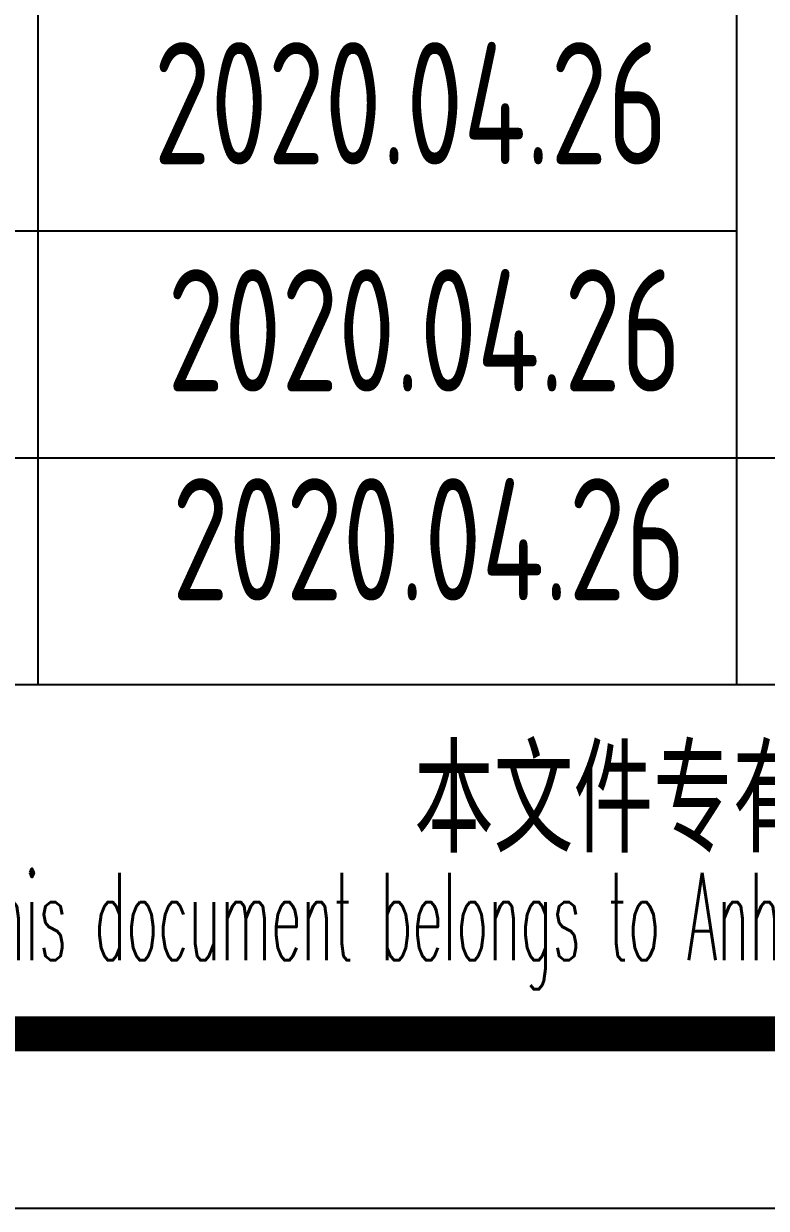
# Model space of a CAD drawing. Extents: x 5600590 to 5949977, y -428435 to -354779.
# Drawn here: x 5627668 to 5629794, y -400548 to -397154 of the extents above; entities that cross this region are included whole.
import ezdxf
from ezdxf.enums import TextEntityAlignment as Align

# ---------------------------------------------------------------- set-up
doc = ezdxf.new("R2010")
doc.units = 0
doc.header["$LTSCALE"] = 1000
doc.header["$MEASUREMENT"] = 0
doc.linetypes.add('2', pattern=[18.5, 12, -3, 0.5, -3])
doc.layers.get('0').update_dxf_attribs({"linetype": 'CONTINUOUS'})
doc.layers.add('PUB_TITLE', color=4, linetype='CONTINUOUS')
doc.styles.add('ECEC_TQ', font='txt_l.shx', dxfattribs={"bigfont": 'hztxt_l.shx'})
doc.styles.add('sceie', font='sceie.shx', dxfattribs={"width": 0.7, "bigfont": 'sceic.shx'})

# ---------------------------------------------------------------- blocks, each defined once
blk = doc.blocks.new('qm')
at = {"style": 'sceie', "width": 0.8}
for p in [(-941169.6, -984626.3), (-941208.7, -985276.9), (-941182.6, -985940.5), (-941143.6, -986591.1), (-941130.5, -987189.7)]:
    blk.add_attdef('2020.04.26', text='', height=350, dxfattribs=at).set_placement(p, align=Align.MIDDLE)

msp = doc.modelspace()

# ---------------------------------------------------------------- linework, layer by layer
for p, q in [((5627709.5, -399047.7), (5627709.5, -395797.7)), ((5627709.5, -399047.7), (5627709.5, -395797.7)), ((5629709.5, -399047.7), (5629709.5, -395797.7)), ((5629709.5, -399047.7), (5629709.5, -395797.7)), ((5624209.5, -397747.7), (5629709.5, -397747.7)), ((5624209.5, -398397.7), (5629709.5, -398397.7)), ((5629709.5, -398397.7), (5642209.5, -398397.7)), ((5624209.5, -399047.7), (5642209.5, -399047.7)), ((5624209.5, -400047.7), (5642209.5, -400047.7))]:
    msp.add_line(p, q)
at = {"layer": 'PUB_TITLE'}
msp.add_lwpolyline([(5621709.5, -400547.7), (5642709.5, -400547.7), (5642709.5, -370847.7), (5621709.5, -370847.7)], close=True, dxfattribs=at)
at = {"layer": 'PUB_TITLE', "const_width": 100}
msp.add_lwpolyline([(5624209.5, -400047.7), (5642209.5, -400047.7), (5642209.5, -371347.7), (5624209.5, -371347.7)], close=True, dxfattribs=at)

# ---------------------------------------------------------------- block references
at = {"color": 4, "linetype": '2'}
ref = msp.add_blockref('qm', (6569958.5, 588558.8), dxfattribs=at)
ref.add_attrib('2020.04.26', '2020.04.26', dxfattribs={"height": 350, "style": 'sceie', "width": 0.8}).set_placement((5628827.9, -398630.9), align=Align.MIDDLE)
ref.add_attrib('2020.04.26', '2020.04.26', dxfattribs={"height": 350, "style": 'sceie', "width": 0.8}).set_placement((5628814.9, -398032.3), align=Align.MIDDLE)
ref.add_attrib('2020.04.26', '2020.04.26', dxfattribs={"height": 350, "style": 'sceie', "width": 0.8}).set_placement((5628775.8, -397381.7), align=Align.MIDDLE)

# ---------------------------------------------------------------- texts
for s, height, style, width, p in [('本文件专有权属安徽华东化工医药工程有限责任公司所有,未经许可不得复制或转让给第三方', 300, 'sceie', 0.8, (5633380.6, -399396.6)), ('The proprietary right of this document belongs to Anhui Huadong Chemical And Medical Engineering  Co.,Ltd.  and any replication or transfer to the 3rd. side is forbidden without its permission. ', 250, 'ECEC_TQ', 0.45, (5633209.5, -399747.7))]:
    msp.add_text(s, height=height, dxfattribs=dict(style=style, width=width)).set_placement(p, align=Align.MIDDLE)

doc.saveas('drawing.dxf')
